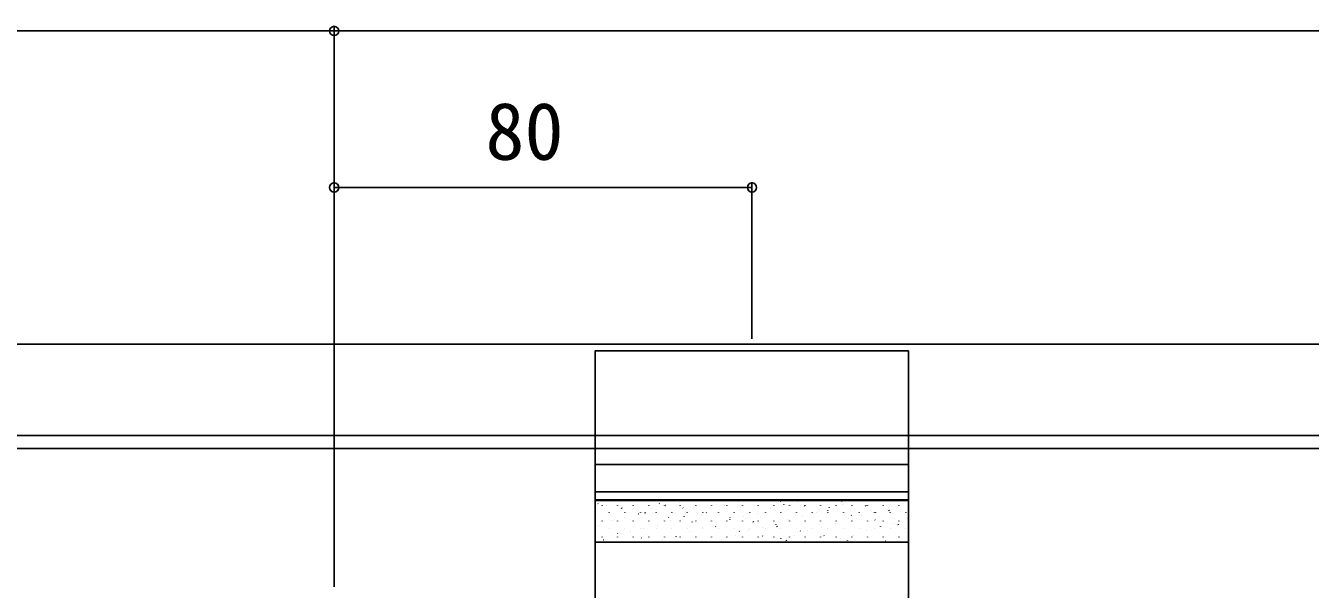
# Model space of a CAD drawing. Units: millimetres, scale not verified. Extents: x -875 to 875, y -1307 to 1299.
# Drawn here: x 345.9 to 591.9, y 873.8 to 981.8 of the extents above; entities that cross this region are included whole.
import ezdxf
from ezdxf.enums import TextEntityAlignment as Align

# ---------------------------------------------------------------- set-up
doc = ezdxf.new("R2010")
doc.units = ezdxf.units.MM
doc.header["$LTSCALE"] = 4
for name, color, linetype in [('0-4_YKK_12', 2, 'Continuous'), ('0-5_YKK_13', 4, 'Continuous'), ('0-6_YKK_D', 6, 'Continuous'), ('0-8_YSS_K', 3, 'Continuous')]:
    doc.layers.add(name, color=color, linetype=linetype)
doc.styles.add('ＭＳ ゴシック', font='')
doc.styles.get('ＭＳ ゴシック').set_extended_font_data('MS Gothic')

msp = doc.modelspace()

# ---------------------------------------------------------------- linework, layer by layer
at = {"layer": '0-4_YKK_12'}
for p, q in [((224.848, 920.753), (826.228, 920.753)), ((700, 900.753), (-275, 900.753))]:
    msp.add_line(p, q, dxfattribs=at)
at = {"layer": '0-5_YKK_13'}
for p, q in [((455, 897.653), (515, 897.653)), ((455, 892.457), (515, 892.457)), ((455, 890.929), (515, 890.929)), ((455, 882.769), (455, 890.929)), ((455, 890.742), (515, 890.742)), ((490.56, 890.553), (490.505, 890.636)), ((502.29, 890.589), (502.234, 890.672)), ((505.058, 890.641), (505.055, 890.65)), ((455.575, 890.136), (455.52, 890.22)), ((456.299, 889.845), (456.299, 889.895)), ((457.083, 889.735), (457.079, 889.745)), ((457.674, 888.42), (457.674, 888.47)), ((459.289, 889.845), (459.289, 889.895)), ((459.712, 890.334), (459.708, 890.343)), ((460.079, 889.252), (460.023, 889.335)), ((460.664, 888.42), (460.664, 888.47)), ((462.279, 889.845), (462.279, 889.895)), ((463.312, 888.19), (463.309, 888.199)), ((463.654, 888.42), (463.654, 888.47)), ((464.582, 888.367), (464.527, 888.451)), ((465.269, 889.845), (465.269, 889.895)), ((465.807, 889.166), (465.804, 889.175)), ((466.644, 888.42), (466.644, 888.47)), ((467.305, 890.172), (467.25, 890.256)), ((468.259, 889.845), (468.259, 889.895)), ((468.419, 889.812), (468.416, 889.821)), ((469.634, 888.42), (469.634, 888.47)), ((471.048, 890.411), (471.045, 890.42)), ((471.249, 889.845), (471.249, 889.895)), ((471.808, 889.288), (471.753, 889.371)), ((472.624, 888.42), (472.624, 888.47)), ((474.239, 889.845), (474.239, 889.895)), ((474.649, 888.267), (474.645, 888.276)), ((475.614, 888.42), (475.614, 888.47)), ((476.311, 888.403), (476.256, 888.487)), ((477.144, 889.242), (477.141, 889.252)), ((477.229, 889.845), (477.229, 889.895)), ((478.604, 888.42), (478.604, 888.47)), ((479.756, 889.888), (479.753, 889.898)), ((480.219, 889.845), (480.219, 889.895)), ((481.594, 888.42), (481.594, 888.47)), ((482.385, 890.487), (482.382, 890.497)), ((483.209, 889.845), (483.209, 889.895)), ((484.584, 888.42), (484.584, 888.47)), ((485.985, 888.343), (485.982, 888.353)), ((486.199, 889.845), (486.199, 889.895)), ((487.574, 888.42), (487.574, 888.47)), ((488.481, 889.319), (488.477, 889.329)), ((489.189, 889.845), (489.189, 889.895)), ((490.564, 888.42), (490.564, 888.47)), ((491.093, 889.965), (491.089, 889.975)), ((492.179, 889.845), (492.179, 889.895)), ((493.554, 888.42), (493.554, 888.47)), ((493.722, 890.564), (493.718, 890.573)), ((495.063, 889.668), (495.008, 889.752)), ((495.169, 889.845), (495.169, 889.895)), ((496.544, 888.42), (496.544, 888.47)), ((497.322, 888.42), (497.319, 888.429)), ((498.159, 889.845), (498.159, 889.895)), ((499.566, 888.784), (499.511, 888.867)), ((499.534, 888.42), (499.534, 888.47)), ((499.817, 889.396), (499.814, 889.405)), ((501.149, 889.845), (501.149, 889.895)), ((502.429, 890.042), (502.426, 890.051)), ((502.524, 888.42), (502.524, 888.47)), ((504.139, 889.845), (504.139, 889.895)), ((505.514, 888.42), (505.514, 888.47)), ((506.793, 889.704), (506.738, 889.788)), ((507.129, 889.845), (507.129, 889.895)), ((508.504, 888.42), (508.504, 888.47)), ((508.659, 888.496), (508.655, 888.506)), ((510.119, 889.845), (510.119, 889.895)), ((511.154, 889.472), (511.151, 889.482)), ((511.296, 888.82), (511.241, 888.903)), ((511.494, 888.42), (511.494, 888.47)), ((513.109, 889.845), (513.109, 889.895)), ((513.766, 890.118), (513.763, 890.128)), ((514.484, 888.42), (514.484, 888.47)), ((455.575, 885.969), (455.572, 885.978)), ((456.299, 886.805), (456.299, 886.855)), ((458.071, 886.945), (458.067, 886.954)), ((459.289, 886.805), (459.289, 886.855)), ((460.683, 887.591), (460.68, 887.6)), ((462.279, 886.805), (462.279, 886.855)), ((465.269, 886.805), (465.269, 886.855)), ((466.912, 886.046), (466.909, 886.055)), ((468.259, 886.805), (468.259, 886.855)), ((469.085, 887.483), (469.03, 887.566)), ((469.407, 887.022), (469.404, 887.031)), ((471.249, 886.805), (471.249, 886.855)), ((472.02, 887.668), (472.016, 887.677)), ((473.588, 886.598), (473.533, 886.682)), ((474.239, 886.805), (474.239, 886.855)), ((477.229, 886.805), (477.229, 886.855)), ((478.091, 885.714), (478.036, 885.797)), ((478.249, 886.122), (478.245, 886.132)), ((480.219, 886.805), (480.219, 886.855)), ((480.744, 887.098), (480.741, 887.108)), ((480.815, 887.519), (480.759, 887.602)), ((483.209, 886.805), (483.209, 886.855)), ((483.356, 887.744), (483.353, 887.754)), ((485.318, 886.634), (485.263, 886.718)), ((486.199, 886.805), (486.199, 886.855)), ((489.189, 886.805), (489.189, 886.855)), ((489.585, 886.199), (489.582, 886.208)), ((489.821, 885.75), (489.766, 885.833)), ((492.081, 887.175), (492.077, 887.184)), ((492.179, 886.805), (492.179, 886.855)), ((494.693, 887.821), (494.69, 887.83)), ((495.169, 886.805), (495.169, 886.855)), ((498.159, 886.805), (498.159, 886.855)), ((498.293, 885.677), (498.29, 885.686)), ((500.922, 886.276), (500.919, 886.285)), ((501.149, 886.805), (501.149, 886.855)), ((503.417, 887.252), (503.414, 887.261)), ((504.07, 887.899), (504.014, 887.983)), ((504.139, 886.805), (504.139, 886.855)), ((506.03, 887.898), (506.026, 887.907)), ((507.129, 886.805), (507.129, 886.855)), ((508.573, 887.015), (508.518, 887.098)), ((509.63, 885.753), (509.627, 885.763)), ((510.119, 886.805), (510.119, 886.855)), ((512.259, 886.352), (512.255, 886.362)), ((513.076, 886.13), (513.021, 886.214)), ((513.109, 886.805), (513.109, 886.855)), ((514.754, 887.328), (514.751, 887.338)), ((456.299, 883.765), (456.299, 883.815)), ((456.547, 883.226), (456.543, 883.235)), ((457.674, 885.38), (457.674, 885.43)), ((459.176, 883.825), (459.172, 883.834)), ((459.34, 884.449), (459.284, 884.532)), ((459.289, 883.765), (459.289, 883.815)), ((460.664, 885.38), (460.664, 885.43)), ((461.671, 884.801), (461.668, 884.81)), ((462.279, 883.765), (462.279, 883.815)), ((463.654, 885.38), (463.654, 885.43)), ((463.843, 883.565), (463.788, 883.648)), ((464.283, 885.447), (464.28, 885.456)), ((465.269, 883.765), (465.269, 883.815)), ((466.644, 885.38), (466.644, 885.43)), ((467.883, 883.303), (467.88, 883.312)), ((468.259, 883.765), (468.259, 883.815)), ((469.634, 885.38), (469.634, 885.43)), ((470.512, 883.901), (470.509, 883.911)), ((471.249, 883.765), (471.249, 883.815)), ((472.624, 885.38), (472.624, 885.43)), ((473.008, 884.877), (473.004, 884.887)), ((474.239, 883.765), (474.239, 883.815)), ((475.614, 885.38), (475.614, 885.43)), ((475.62, 885.523), (475.617, 885.533)), ((477.229, 883.765), (477.229, 883.815)), ((478.604, 885.38), (478.604, 885.43)), ((479.22, 883.379), (479.217, 883.389)), ((480.219, 883.765), (480.219, 883.815)), ((481.594, 885.38), (481.594, 885.43)), ((481.849, 883.978), (481.846, 883.988)), ((482.595, 884.83), (482.539, 884.913)), ((483.209, 883.765), (483.209, 883.815)), ((484.344, 884.954), (484.341, 884.963)), ((484.584, 885.38), (484.584, 885.43)), ((486.199, 883.765), (486.199, 883.815)), ((486.957, 885.6), (486.953, 885.609)), ((487.098, 883.945), (487.043, 884.029)), ((487.574, 885.38), (487.574, 885.43)), ((489.189, 883.765), (489.189, 883.815)), ((490.557, 883.456), (490.553, 883.465)), ((490.564, 885.38), (490.564, 885.43)), ((492.179, 883.765), (492.179, 883.815)), ((493.186, 884.055), (493.182, 884.064)), ((493.554, 885.38), (493.554, 885.43)), ((494.324, 884.866), (494.269, 884.949)), ((495.169, 883.765), (495.169, 883.815)), ((495.681, 885.031), (495.678, 885.04)), ((496.544, 885.38), (496.544, 885.43)), ((498.159, 883.765), (498.159, 883.815)), ((498.827, 883.981), (498.772, 884.065)), ((499.534, 885.38), (499.534, 885.43)), ((501.149, 883.765), (501.149, 883.815)), ((501.893, 883.533), (501.89, 883.542)), ((502.524, 885.38), (502.524, 885.43)), ((504.139, 883.765), (504.139, 883.815)), ((504.522, 884.131), (504.519, 884.141)), ((505.514, 885.38), (505.514, 885.43)), ((507.018, 885.107), (507.014, 885.117)), ((507.129, 883.765), (507.129, 883.815)), ((508.504, 885.38), (508.504, 885.43)), ((510.119, 883.765), (510.119, 883.815)), ((511.494, 885.38), (511.494, 885.43)), ((513.109, 883.765), (513.109, 883.815)), ((513.23, 883.609), (513.227, 883.619)), ((514.484, 885.38), (514.484, 885.43)), ((487.945, 882.81), (487.941, 882.819)), ((491.601, 883.061), (491.546, 883.144)), ((499.281, 882.887), (499.278, 882.896)), ((503.331, 883.097), (503.275, 883.18)), ((510.618, 882.963), (510.615, 882.973))]:
    msp.add_line(p, q, dxfattribs=at)
msp.add_lwpolyline([(515, 919.453), (515, 722.053), (455, 722.053), (455, 919.453)], close=True, dxfattribs=at)
msp.add_lwpolyline([(515, 890.929), (515, 882.769), (455, 882.769)], dxfattribs=at)
at = {"layer": '0-6_YKK_D'}
for p, q in [((405, 874.253), (405, 981.753)), ((405, 874.253), (405, 981.753)), ((55, 980.753), (405, 980.753)), ((405, 980.753), (705, 980.753)), ((405, 874.253), (405, 951.753)), ((485, 950.753), (405, 950.753)), ((485, 921.753), (485, 951.753))]:
    msp.add_line(p, q, dxfattribs=at)
for centre in [(405, 980.753), (405, 980.753), (405, 950.753), (485, 950.753)]:
    msp.add_circle(centre, 0.875, dxfattribs=at)
at = {"layer": '0-8_YSS_K'}
msp.add_line((-277.5, 903.253), (826.228, 903.253), dxfattribs=at)

# ---------------------------------------------------------------- texts
at = {"layer": '0-6_YKK_D', "style": 'ＭＳ ゴシック'}
msp.add_text('80', height=11, dxfattribs=at).set_placement((433.963, 952.753), align=Align.BOTTOM_LEFT)

doc.saveas('drawing.dxf')
